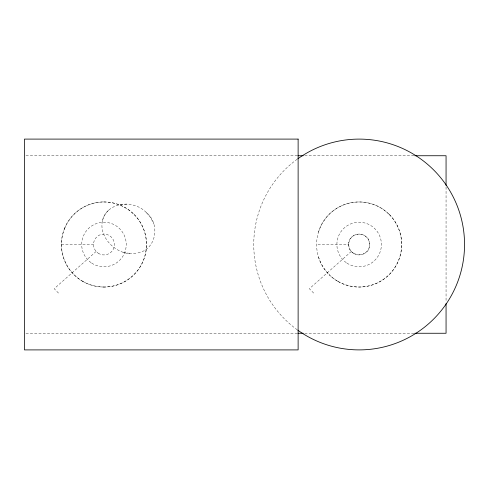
<?xml version="1.0" encoding="UTF-8"?>
<svg xmlns="http://www.w3.org/2000/svg" width="489" height="489" viewBox="0 0 489 489"><rect width="100%" height="100%" fill="white"/><g stroke="black" fill="none" stroke-linecap="round" stroke-linejoin="round"><path stroke-width="0.37" stroke-dasharray="2.44 1.83" d="M348.7 244.5C348.076 231.028 370.222 231.028 369.592 244.5C370.222 257.966 348.076 257.972 348.7 244.5L316.615 244.5M102.427 220.814C107.024 201.468 133.766 199.469 146.199 212.403C160.753 223.84 156.443 250.386 136.957 253.07M108.589 210.142C89.829 228.84 114.285 258.339 136.963 253.094M96.144 251.45L54.212 288.724L58.784 293.388M351.328 251.45L309.39 288.724L313.969 293.388M120.092 204.463L126.914 204.035M25.978 155.74L297.123 155.74M304.757 155.74L413.981 155.74M61.431 244.5L93.497 244.5M25.978 333.26L297.123 333.26M304.757 333.26L413.981 333.26M123.191 252.238L130.129 253.498M146.187 212.415L150.74 217.794L153.784 223.919M446.06 186.975L446.06 302.025M64.67 228.204A42.574 42.574 0 0 0 63.264 256.847A42.433 42.433 0 0 0 66.455 264.549M66.455 224.451A42.653 42.653 0 0 1 104.047 201.914M64.67 228.302A42.433 42.433 0 0 1 66.455 224.53M134.023 214.347A42.629 42.629 0 0 1 134.023 274.61A42.629 42.629 0 0 1 103.925 287.049M103.961 201.969A42.629 42.629 0 0 1 134.078 214.439M103.961 287.031A42.629 42.629 0 0 1 66.388 264.506M321.64 224.451A42.653 42.653 0 0 1 329.073 214.427A42.629 42.629 0 0 1 375.497 205.191A42.629 42.629 0 0 1 389.226 214.427M318.449 256.847A42.433 42.433 0 0 0 321.64 264.549A42.653 42.653 0 0 0 329.073 274.573M318.449 232.232A42.433 42.433 0 0 1 321.64 224.53M389.207 214.347A42.629 42.629 0 0 1 389.207 274.61A42.635 42.635 0 0 1 375.424 283.797A42.629 42.629 0 0 1 328.999 274.561M297.3 329.849A105.404 105.404 0 0 1 297.3 159.151M98.21 253.235A10.458 10.458 0 0 0 114.408 245.111A10.458 10.458 0 0 0 99.273 235.148A10.458 10.458 0 0 0 98.21 253.235M82.696 281.334A42.531 42.531 0 0 0 146.492 244.5A42.531 42.531 0 0 0 82.696 207.666A42.531 42.531 0 0 0 82.696 281.334M353.394 253.235A10.458 10.458 0 0 0 369.592 245.111A10.458 10.458 0 0 0 354.458 235.148A10.458 10.458 0 0 0 353.394 253.235M337.881 281.334A42.531 42.531 0 0 0 401.677 244.5A42.531 42.531 0 0 0 337.881 207.666A42.531 42.531 0 0 0 337.881 281.334M91.718 263.094A22.268 22.268 0 0 0 126.193 245.808A22.268 22.268 0 0 0 93.98 224.598A22.268 22.268 0 0 0 91.718 263.094M346.903 263.094A22.268 22.268 0 0 0 381.377 245.808A22.268 22.268 0 0 0 349.164 224.598A22.268 22.268 0 0 0 346.903 263.094"/><path stroke-width="0.73" d="M297.887 155.74L303.229 155.74M414.745 155.74L446.06 155.74L446.06 185.453M297.887 333.26L303.229 333.26M414.745 333.26L446.06 333.26L446.06 303.547M297.893 158.729A105.404 105.404 0 0 1 437.667 174.188A105.404 105.404 0 0 1 437.667 314.812A105.404 105.404 0 0 1 297.893 330.271M298.125 139.096L24.45 139.096L24.45 349.904L298.125 349.904L298.125 139.096"/></g></svg>
